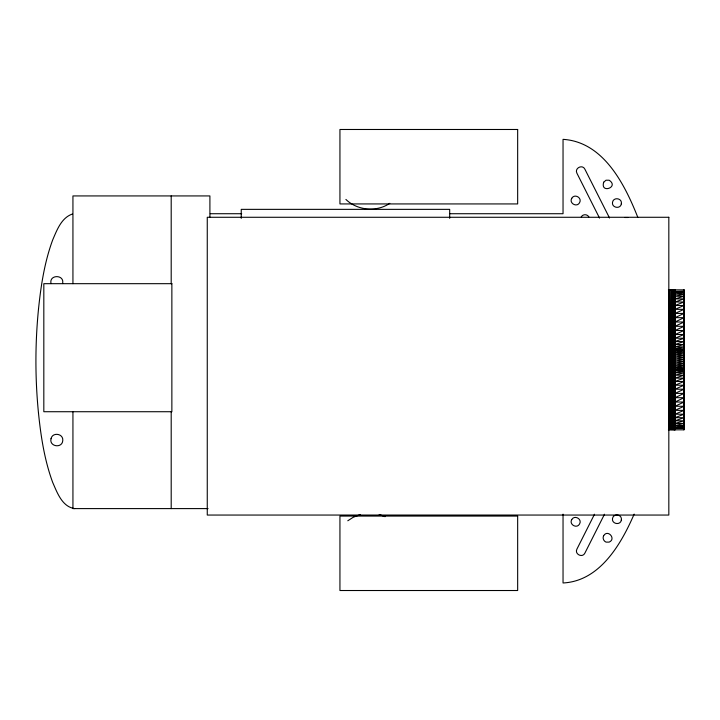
<?xml version="1.0" encoding="UTF-8"?>
<svg xmlns="http://www.w3.org/2000/svg" width="720" height="720" viewBox="0 0 720 720"><rect width="100%" height="100%" fill="white"/><g stroke="black" fill="none" stroke-linecap="round" stroke-linejoin="round"><path stroke-width="1.08" d="M669.078 319.824L669.042 397.701L669.078 326.268M674.955 429.822L675.063 289.872M668.403 289.872L684 289.872L683.892 429.822L683.892 289.872L683.64 397.359M668.898 429.822L670.185 289.872L670.185 429.822L671.382 289.872L671.382 429.822L672.453 289.872L672.453 429.822L673.362 289.872L673.362 429.822L674.091 289.872L674.091 429.822L674.631 289.872L674.631 429.822L674.955 289.872L675.063 429.822M668.52 327.933L668.898 289.872M38.52 308.898C35.055 343.62 35.055 378.711 38.52 413.424M38.502 309.06C40.923 285.633 44.523 262.071 52.704 239.886C56.925 230.121 61.353 217.818 72.351 214.038M62.577 283.581C64.854 274.356 48.798 274.284 51.021 283.581M634.158 514.116C621.081 544.23 599.823 581.148 563.04 582.975L563.04 514.152M594.504 514.224L576.9 549.153C574.299 554.139 582.489 558.279 584.883 553.14L604.503 514.224M581.211 216.873C582.768 213.984 587.322 213.975 588.879 216.873M347.787 520.785L353.142 517.32L360.495 514.485M389.808 203.328C376.542 212.31 357.408 210.582 345.897 199.44M684 428.337L675.063 428.337L684 428.022L675.063 428.022L684 427.086L675.063 427.086L684 425.547L675.063 425.547L684 423.441L675.063 423.441L684 420.804L675.063 420.804L684 417.699L675.063 417.699L684 414.198L675.063 414.198L684 410.355L675.063 410.355L684 406.269L675.063 406.269L684 402.021L675.063 402.021L684 397.701L675.063 397.701L684 393.39L675.063 393.39L684 389.196L675.063 389.196L684 385.2L675.063 385.2L684 381.483L675.063 381.483L684 378.126L675.063 378.126L684 375.201L675.063 375.201L684 372.771L675.063 372.771L684 370.89L675.063 369.981L684 369.981L675.063 368.784L684 368.784L675.063 367.326L684 367.326L675.063 365.661L684 365.661L675.063 363.816L684 363.816L675.063 361.863L684 361.863L675.063 359.847L684 359.847L675.063 357.831L684 357.831L675.063 355.878L684 355.878L675.063 354.033L684 354.033L675.063 352.368L684 352.368L675.063 350.91L684 350.91L675.063 349.713L684 349.713L675.063 348.804L684 346.923L675.063 346.923L684 344.493L675.063 344.493L684 341.568L675.063 341.568L684 338.211L675.063 338.211L684 334.494L675.063 334.494L684 330.498L675.063 330.498L684 326.304L675.063 326.304L684 321.993L675.063 321.993L684 317.673L675.063 317.673L684 313.425L675.063 313.425L684 309.339L675.063 309.339L684 305.496L675.063 305.496L684 301.995L675.063 301.995L684 298.89L675.063 298.89L684 296.253L675.063 296.253L684 294.147L675.063 294.147L684 292.608L675.063 292.608L684 291.672L675.063 291.672L684 291.357L675.063 291.357M624.807 217.503L627.849 217.503M210.312 213.723L241.704 213.723M450.045 213.723L563.04 213.723L563.04 139.347C603.423 141.858 624.681 184.203 637.803 217.332M675.063 348.804L684 348.804M675.063 370.89L684 370.89M668.403 429.822L684 429.822L684 289.872M208.071 508.599L72.936 508.599L72.936 411.876M74.655 508.599C62.1 506.781 57.168 492.552 52.704 482.445C44.523 460.26 40.923 436.689 38.502 413.271M379.197 514.485L385.083 516.69M609.534 218.016L584.883 169.182C582.471 164.007 574.29 168.156 576.9 173.178L599.535 218.088M449.685 218.349L449.685 209.358L241.245 209.358L241.245 218.349M209.907 217.305L209.907 195.93L72.936 195.93L72.936 283.662M171.198 195.93L171.198 283.662M171.198 411.876L171.198 508.599M51.021 438.741C49.005 446.724 62.262 448.695 62.784 440.532C63.531 433.476 52.353 431.856 51.021 438.741M571.752 198.279C568.737 203.157 576.801 207.747 579.528 202.797C582.525 197.874 574.578 193.248 571.752 198.279M621.342 203.85C620.532 209.502 611.415 207.819 612.513 202.275C613.476 196.614 622.503 198.189 621.342 203.85M571.752 519.525C568.737 524.394 576.828 529.119 579.528 524.043C582.525 519.111 574.605 514.62 571.752 519.525M603.693 535.599C602.334 537.984 603.549 541.035 606.006 542.115L609.156 542.115C616.473 539.046 607.941 528.957 603.693 535.599M621.342 520.047C620.532 525.699 611.415 524.016 612.513 518.472C613.476 512.901 622.512 514.431 621.342 520.047M603.693 182.214C600.03 194.085 619.56 187.146 609.156 180.216L606.006 180.216L603.693 182.214M517.662 129.483L339.939 129.483L339.939 203.931L517.662 203.931L517.662 129.483M668.826 217.278L207.261 217.278L207.261 515.052L668.826 515.052L668.826 217.278M171.864 283.68L43.821 283.68L43.821 411.723L171.864 411.723L171.864 283.68M517.662 516.069L339.939 516.069L339.939 590.517L517.662 590.517L517.662 516.069"/></g></svg>
